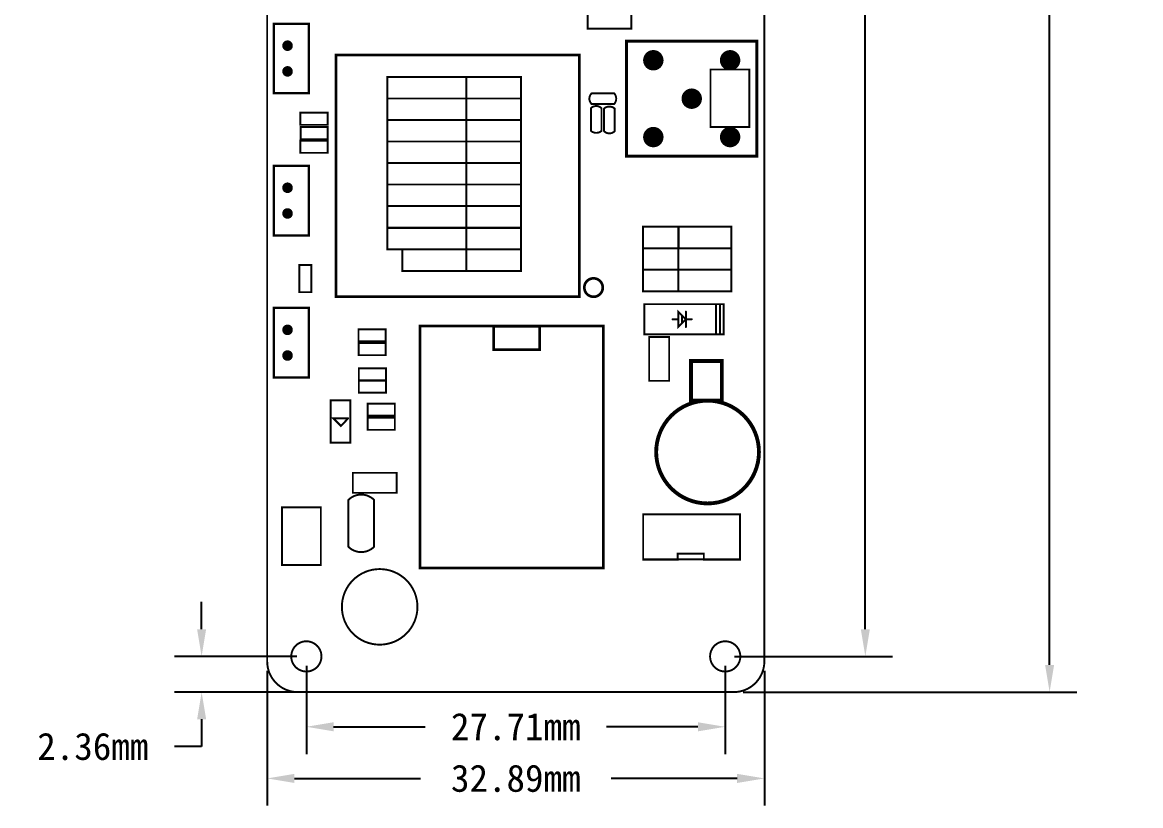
# Model space of a CAD drawing. Extents: x -62 to 25, y -8 to 106.
# Drawn here: x -49.1 to 24.9, y -7.5 to 44.3 of the extents above; entities that cross this region are included whole.
import ezdxf

# ---------------------------------------------------------------- set-up
doc = ezdxf.new("R2010")
doc.units = 0
doc.header["$MEASUREMENT"] = 0
doc.layers.get('0').update_dxf_attribs({"linetype": 'CONTINUOUS'})
doc.layers.get('Defpoints').update_dxf_attribs({"linetype": 'CONTINUOUS'})
for name, color, linetype in [('2D_LINE_01', 254, 'CONTINUOUS'), ('2D_LINE_126', 254, 'CONTINUOUS'), ('BOARD_CUTOUT_00', 254, 'CONTINUOUS'), ('BOARD_OUTLINE_00', 254, 'CONTINUOUS'), ('DRIL_NPLTE_THRU_01', 3, 'CONTINUOUS'), ('DRIL_PLTE_THRU_01', 3, 'CONTINUOUS'), ('DRIL_SYMBOL', 254, 'CONTINUOUS'), ('PART_TOP_2DLINE_01', 254, 'CONTINUOUS'), ('PART_TOP_2DLINE_126', 254, 'CONTINUOUS')]:
    doc.layers.add(name, color=color, linetype=linetype)
doc.dimstyles.get("Standard").update_dxf_attribs({"dimscale": 10, "dimtxt": 0.18, "dimasz": 0.18, "dimexe": 0.18, "dimexo": 0.0625, "dimgap": 0.09, "dimtad": 0, "dimtih": 1, "dimtoh": 1, "dimzin": 0, "dimdsep": 46, "dimtxsty": 'Standard', "dimcen": 0.09, "dimadec": 0, "dimazin": 0, "dimtfac": 1, "dimtofl": 0, "dimtmove": 0, "dimatfit": 3, "dimfxl": 1, "dimtolj": 1, "dimtzin": 0, "dimarcsym": 0})

# ---------------------------------------------------------------- blocks, each defined once
blk = doc.blocks.new('SMOOTH_0$127')
at = {"const_width": 0.0635}
blk.add_lwpolyline([(-0.03175, 0, 1), (0.03175, 0, 1)], format="xyb", close=True, dxfattribs=at)
blk = doc.blocks.new('BOARD_119')
at = {"layer": 'BOARD_CUTOUT_00', "const_width": 0.127}
blk.add_lwpolyline([(35.8248, -103.124, 1), (30.8248, -103.124, 1)], format="xyb", close=True, dxfattribs=at)
at = {"layer": 'BOARD_OUTLINE_00', "const_width": 0.127}
blk.add_lwpolyline([(25.8826, -10.668, -0.4142136), (27.9146, -8.636), (56.7436, -8.636, -0.4142136), (58.7756, -10.668), (58.7756, -106.7308, -0.4142136), (56.7436, -108.7628), (27.9146, -108.7628, -0.4142136), (25.8826, -106.7308)], format="xyb", close=True, dxfattribs=at)
at = {"layer": 'BOARD_OUTLINE_00'}
for p in [(27.9146, -8.636), (25.8826, -10.668)]:
    blk.add_blockref('SMOOTH_0$127', p, dxfattribs=at)
blk = doc.blocks.new('DRAWING_99')
at = {"layer": '2D_LINE_126', "const_width": 0.127}
blk.add_lwpolyline([(0, -0.2286), (5.2324, -0.2286), (5.2324, -1.651), (0, -1.651)], close=True, dxfattribs=at)
at = {"layer": '2D_LINE_126'}
for p in [(0, -0.2286), (5.2324, -0.2286), (0, -1.651), (5.2324, -1.651)]:
    blk.add_blockref('SMOOTH_0$127', p, dxfattribs=at)
blk = doc.blocks.new('DRAWING_100')
at = {"layer": '2D_LINE_126', "const_width": 0.127}
blk.add_lwpolyline([(0, -0.2032), (3.6068, -0.2032), (3.6068, -1.6256), (0, -1.6256)], close=True, dxfattribs=at)
at = {"layer": '2D_LINE_126'}
for p in [(0, -0.2032), (3.6068, -0.2032), (0, -1.6256), (3.6068, -1.6256)]:
    blk.add_blockref('SMOOTH_0$127', p, dxfattribs=at)
blk = doc.blocks.new('DRAWING_101')
at = {"layer": '2D_LINE_126', "const_width": 0.127}
blk.add_lwpolyline([(0, -0.2032), (3.6068, -0.2032), (3.6068, -1.6256), (0, -1.6256)], close=True, dxfattribs=at)
at = {"layer": '2D_LINE_126'}
for p in [(0, -0.2032), (3.6068, -0.2032), (0, -1.6256), (3.6068, -1.6256)]:
    blk.add_blockref('SMOOTH_0$127', p, dxfattribs=at)
blk = doc.blocks.new('DRAWING_102')
at = {"layer": '2D_LINE_126', "const_width": 0.127}
blk.add_lwpolyline([(0, -0.2286), (5.2324, -0.2286), (5.2324, -1.651), (0, -1.651)], close=True, dxfattribs=at)
at = {"layer": '2D_LINE_126'}
for p in [(0, -0.2286), (5.2324, -0.2286), (0, -1.651), (5.2324, -1.651)]:
    blk.add_blockref('SMOOTH_0$127', p, dxfattribs=at)
blk = doc.blocks.new('DRAWING_103')
at = {"layer": '2D_LINE_126', "const_width": 0.127}
blk.add_lwpolyline([(0, -0.2286), (5.2324, -0.2286), (5.2324, -1.651), (0, -1.651)], close=True, dxfattribs=at)
at = {"layer": '2D_LINE_126'}
for p in [(0, -0.2286), (5.2324, -0.2286), (0, -1.651), (5.2324, -1.651)]:
    blk.add_blockref('SMOOTH_0$127', p, dxfattribs=at)
blk = doc.blocks.new('DRAWING_104')
at = {"layer": '2D_LINE_126', "const_width": 0.127}
blk.add_lwpolyline([(0, -0.2032), (3.6068, -0.2032), (3.6068, -1.6256), (0, -1.6256)], close=True, dxfattribs=at)
at = {"layer": '2D_LINE_126'}
for p in [(0, -0.2032), (3.6068, -0.2032), (0, -1.6256), (3.6068, -1.6256)]:
    blk.add_blockref('SMOOTH_0$127', p, dxfattribs=at)
blk = doc.blocks.new('DRAWING_105')
at = {"layer": '2D_LINE_126', "const_width": 0.127}
blk.add_lwpolyline([(0, -0.2032), (3.6068, -0.2032), (3.6068, -1.6256), (0, -1.6256)], close=True, dxfattribs=at)
at = {"layer": '2D_LINE_126'}
for p in [(0, -0.2032), (3.6068, -0.2032), (0, -1.6256), (3.6068, -1.6256)]:
    blk.add_blockref('SMOOTH_0$127', p, dxfattribs=at)
blk = doc.blocks.new('DRAWING_106')
at = {"layer": '2D_LINE_126', "const_width": 0.127}
blk.add_lwpolyline([(0, -0.2286), (5.2324, -0.2286), (5.2324, -1.651), (0, -1.651)], close=True, dxfattribs=at)
at = {"layer": '2D_LINE_126'}
for p in [(0, -0.2286), (5.2324, -0.2286), (0, -1.651), (5.2324, -1.651)]:
    blk.add_blockref('SMOOTH_0$127', p, dxfattribs=at)
blk = doc.blocks.new('DRAWING_107')
at = {"layer": '2D_LINE_126', "const_width": 0.127}
blk.add_lwpolyline([(0, -0.2286), (5.2324, -0.2286), (5.2324, -1.651), (0, -1.651)], close=True, dxfattribs=at)
at = {"layer": '2D_LINE_126'}
for p in [(0, -0.2286), (5.2324, -0.2286), (0, -1.651), (5.2324, -1.651)]:
    blk.add_blockref('SMOOTH_0$127', p, dxfattribs=at)
blk = doc.blocks.new('DRAWING_108')
at = {"layer": '2D_LINE_126', "const_width": 0.127}
blk.add_lwpolyline([(0, -0.2032), (3.6068, -0.2032), (3.6068, -1.6256), (0, -1.6256)], close=True, dxfattribs=at)
at = {"layer": '2D_LINE_126'}
for p in [(0, -0.2032), (3.6068, -0.2032), (0, -1.6256), (3.6068, -1.6256)]:
    blk.add_blockref('SMOOTH_0$127', p, dxfattribs=at)
blk = doc.blocks.new('DRAWING_109')
at = {"layer": '2D_LINE_126', "const_width": 0.127}
blk.add_lwpolyline([(0, -0.2032), (3.6068, -0.2032), (3.6068, -1.6256), (0, -1.6256)], close=True, dxfattribs=at)
at = {"layer": '2D_LINE_126'}
for p in [(0, -0.2032), (3.6068, -0.2032), (0, -1.6256), (3.6068, -1.6256)]:
    blk.add_blockref('SMOOTH_0$127', p, dxfattribs=at)
blk = doc.blocks.new('DRAWING_110')
at = {"layer": '2D_LINE_126', "const_width": 0.127}
blk.add_lwpolyline([(0, -0.2286), (5.2324, -0.2286), (5.2324, -1.651), (0, -1.651)], close=True, dxfattribs=at)
at = {"layer": '2D_LINE_126'}
for p in [(0, -0.2286), (5.2324, -0.2286), (0, -1.651), (5.2324, -1.651)]:
    blk.add_blockref('SMOOTH_0$127', p, dxfattribs=at)
blk = doc.blocks.new('DRAWING_111')
at = {"layer": '2D_LINE_126', "const_width": 0.127}
blk.add_lwpolyline([(2.1844, -0.2286), (4.5212, -0.2286), (4.5212, -1.651), (2.1844, -1.651)], close=True, dxfattribs=at)
at = {"layer": '2D_LINE_126'}
for p in [(2.1844, -0.2286), (4.5212, -0.2286), (2.1844, -1.651), (4.5212, -1.651)]:
    blk.add_blockref('SMOOTH_0$127', p, dxfattribs=at)
blk = doc.blocks.new('DRAWING_112')
at = {"layer": '2D_LINE_126', "const_width": 0.127}
blk.add_lwpolyline([(-0.7112, -0.2032), (2.794, -0.2032), (2.794, -1.6256), (-0.7112, -1.6256)], close=True, dxfattribs=at)
at = {"layer": '2D_LINE_126'}
for p in [(-0.7112, -0.2032), (2.794, -0.2032), (-0.7112, -1.6256), (2.794, -1.6256)]:
    blk.add_blockref('SMOOTH_0$127', p, dxfattribs=at)
blk = doc.blocks.new('DRAWING_113')
at = {"layer": '2D_LINE_126', "const_width": 0.127}
blk.add_lwpolyline([(-0.7112, -0.2032), (2.794, -0.2032), (2.794, -1.6256), (-0.7112, -1.6256)], close=True, dxfattribs=at)
at = {"layer": '2D_LINE_126'}
for p in [(-0.7112, -0.2032), (2.794, -0.2032), (-0.7112, -1.6256), (2.794, -1.6256)]:
    blk.add_blockref('SMOOTH_0$127', p, dxfattribs=at)
blk = doc.blocks.new('DRAWING_114')
at = {"layer": '2D_LINE_126', "const_width": 0.127}
blk.add_lwpolyline([(2.1844, -0.2286), (4.5212, -0.2286), (4.5212, -1.651), (2.1844, -1.651)], close=True, dxfattribs=at)
at = {"layer": '2D_LINE_126'}
for p in [(2.1844, -0.2286), (4.5212, -0.2286), (2.1844, -1.651), (4.5212, -1.651)]:
    blk.add_blockref('SMOOTH_0$127', p, dxfattribs=at)
blk = doc.blocks.new('DRAWING_115')
at = {"layer": '2D_LINE_126', "const_width": 0.127}
blk.add_lwpolyline([(-0.6858, -0.2032), (2.794, -0.2032), (2.794, -1.6256), (-0.6858, -1.6256)], close=True, dxfattribs=at)
at = {"layer": '2D_LINE_126'}
for p in [(-0.6858, -0.2032), (2.794, -0.2032), (-0.6858, -1.6256), (2.794, -1.6256)]:
    blk.add_blockref('SMOOTH_0$127', p, dxfattribs=at)
blk = doc.blocks.new('DRAWING_116')
at = {"layer": '2D_LINE_126', "const_width": 0.127}
blk.add_lwpolyline([(0, -0.2286), (5.2324, -0.2286), (5.2324, -1.651), (0, -1.651)], close=True, dxfattribs=at)
at = {"layer": '2D_LINE_126'}
for p in [(0, -0.2286), (5.2324, -0.2286), (0, -1.651), (5.2324, -1.651)]:
    blk.add_blockref('SMOOTH_0$127', p, dxfattribs=at)
blk = doc.blocks.new('DRAWING_117')
at = {"layer": '2D_LINE_126', "const_width": 0.127}
blk.add_lwpolyline([(0, -0.2032), (3.6068, -0.2032), (3.6068, -1.6256), (0, -1.6256)], close=True, dxfattribs=at)
at = {"layer": '2D_LINE_126'}
for p in [(0, -0.2032), (3.6068, -0.2032), (0, -1.6256), (3.6068, -1.6256)]:
    blk.add_blockref('SMOOTH_0$127', p, dxfattribs=at)
blk = doc.blocks.new('DRAWING_118')
at = {"layer": '2D_LINE_126', "const_width": 0.127}
blk.add_lwpolyline([(2.8956, -0.2286), (5.2324, -0.2286), (5.2324, -1.651), (2.8956, -1.651)], close=True, dxfattribs=at)
at = {"layer": '2D_LINE_126'}
for p in [(2.8956, -0.2286), (5.2324, -0.2286), (2.8956, -1.651), (5.2324, -1.651)]:
    blk.add_blockref('SMOOTH_0$127', p, dxfattribs=at)
blk = doc.blocks.new('DRAWING_120')
at = {"layer": '2D_LINE_126', "const_width": 0.127}
blk.add_lwpolyline([(0, -0.2286), (5.2324, -0.2286), (5.2324, -1.651), (0, -1.651)], close=True, dxfattribs=at)
at = {"layer": '2D_LINE_126'}
for p in [(0, -0.2286), (5.2324, -0.2286), (0, -1.651), (5.2324, -1.651)]:
    blk.add_blockref('SMOOTH_0$127', p, dxfattribs=at)
blk = doc.blocks.new('DRAWING_121')
at = {"layer": '2D_LINE_126', "const_width": 0.127}
blk.add_lwpolyline([(0, -0.2032), (3.6068, -0.2032), (3.6068, -1.6256), (0, -1.6256)], close=True, dxfattribs=at)
at = {"layer": '2D_LINE_126'}
for p in [(0, -0.2032), (3.6068, -0.2032), (0, -1.6256), (3.6068, -1.6256)]:
    blk.add_blockref('SMOOTH_0$127', p, dxfattribs=at)
blk = doc.blocks.new('DRAWING_122')
at = {"layer": '2D_LINE_126', "const_width": 0.127}
blk.add_lwpolyline([(0, -0.2032), (3.6068, -0.2032), (3.6068, -1.6256), (0, -1.6256)], close=True, dxfattribs=at)
at = {"layer": '2D_LINE_126'}
for p in [(0, -0.2032), (3.6068, -0.2032), (0, -1.6256), (3.6068, -1.6256)]:
    blk.add_blockref('SMOOTH_0$127', p, dxfattribs=at)
blk = doc.blocks.new('DRAWING_123')
at = {"layer": '2D_LINE_126', "const_width": 0.127}
blk.add_lwpolyline([(0.9906, -0.2286), (5.2324, -0.2286), (5.2324, -1.651), (0.9906, -1.651)], close=True, dxfattribs=at)
at = {"layer": '2D_LINE_126'}
for p in [(0.9906, -0.2286), (5.2324, -0.2286), (0.9906, -1.651), (5.2324, -1.651)]:
    blk.add_blockref('SMOOTH_0$127', p, dxfattribs=at)
blk = doc.blocks.new('DRAWING_129')
at = {"layer": '2D_LINE_01', "const_width": 0.127}
blk.add_lwpolyline([(1, 0, 1), (-1, 0, 1)], format="xyb", close=True, dxfattribs=at)
blk = doc.blocks.new('DRAWING_130')
at = {"layer": '2D_LINE_01', "const_width": 0.127}
blk.add_lwpolyline([(1, 0, 1), (-1, 0, 1)], format="xyb", close=True, dxfattribs=at)
blk = doc.blocks.new('PART_BODY_TOP_63')
at = {"layer": 'PART_TOP_2DLINE_126', "const_width": 0.127}
blk.add_lwpolyline([(-0.898, 0.408), (-0.898, -0.392), (0.902, -0.392), (0.902, 0.408)], close=True, dxfattribs=at)
at = {"layer": 'PART_TOP_2DLINE_126'}
for p in [(-0.898, 0.408), (0.902, 0.408), (-0.898, -0.392), (0.902, -0.392)]:
    blk.add_blockref('SMOOTH_0$127', p, dxfattribs=at)
blk = doc.blocks.new('DRIL_HOLE_0')
blk.add_lwpolyline([(0, 0, 1), (0, 0, 1)], format="xyb", close=True)
blk = doc.blocks.new('STK_TOP_6')
at = {"layer": 'DRIL_PLTE_THRU_01'}
blk.add_blockref('DRIL_HOLE_0', (0, 0), dxfattribs=at)
blk = doc.blocks.new('SYM_TOP_8')
for name, p in [('PART_BODY_TOP_63', (0, 0)), ('STK_TOP_6', (-0.448, 0.008)), ('STK_TOP_6', (0.452, 0.008))]:
    blk.add_blockref(name, p)
blk = doc.blocks.new('PART_TOP_2')
blk.add_blockref('SYM_TOP_8', (0, 0))
blk = doc.blocks.new('PART_TOP_3')
blk.add_blockref('SYM_TOP_8', (0, 0))
blk = doc.blocks.new('PART_TOP_4')
blk.add_blockref('SYM_TOP_8', (0, 0))
blk = doc.blocks.new('PART_BODY_TOP_62')
at = {"layer": 'PART_TOP_2DLINE_126', "const_width": 0.127}
blk.add_lwpolyline([(-1.397, 0.66), (1.397, 0.66), (1.397, -0.635), (-1.397, -0.635)], close=True, dxfattribs=at)
blk.add_lwpolyline([(-0.212, 0.513), (-0.212, -0.465), (0.291, 0.039), (-0.21, 0.513)], dxfattribs=at)
at = {"layer": 'PART_TOP_2DLINE_126'}
for p in [(-1.397, 0.66), (-0.212, 0.513), (-0.21, 0.513), (0.291, 0.039), (1.397, 0.66), (-1.397, -0.635), (-0.212, -0.465), (1.397, -0.635)]:
    blk.add_blockref('SMOOTH_0$127', p, dxfattribs=at)
blk = doc.blocks.new('STK_TOP_18')
at = {"layer": 'DRIL_PLTE_THRU_01'}
blk.add_blockref('DRIL_HOLE_0', (0, 0), dxfattribs=at)
blk = doc.blocks.new('SYM_TOP_7')
for name, p in [('PART_BODY_TOP_62', (0, 0)), ('STK_TOP_18', (-0.762, 0)), ('STK_TOP_18', (0.762, 0))]:
    blk.add_blockref(name, p)
blk = doc.blocks.new('PART_TOP_14')
blk.add_blockref('SYM_TOP_7', (0, 0))
blk = doc.blocks.new('PART_BODY_TOP_60')
at = {"layer": 'PART_TOP_2DLINE_126', "const_width": 0.127}
blk.add_lwpolyline([(2.75, 1), (-2.5, 1), (-2.5, -1), (2.75, -1)], close=True, dxfattribs=at)
for points in [[(2.25, 1), (2.25, -1)], [(2.5, 1), (2.5, -1)], [(-0.254, 0), (-0.635, 0)], [(0.254, 0), (-0.254, 0.508), (-0.254, -0.508), (0.254, 0)], [(0, 0.254), (0, -0.254)], [(0.254, 0.508), (0.254, -0.508)], [(0.635, 0), (0.254, 0)]]:
    blk.add_lwpolyline(points, dxfattribs=at)
at = {"layer": 'PART_TOP_2DLINE_126'}
for p in [(-2.5, 1), (2.25, 1), (2.5, 1), (2.75, 1), (-0.635, 0), (-0.254, 0.508), (-0.254, 0), (0, 0.254), (0.254, 0.508), (0.254, 0), (0.254, 0), (0.254, 0), (0.635, 0), (-0.254, -0.508), (0, -0.254), (0.254, -0.508), (-2.5, -1), (2.25, -1), (2.5, -1), (2.75, -1)]:
    blk.add_blockref('SMOOTH_0$127', p, dxfattribs=at)
blk = doc.blocks.new('STK_TOP_48')
at = {"layer": 'DRIL_PLTE_THRU_01'}
blk.add_blockref('DRIL_HOLE_0', (0, 0), dxfattribs=at)
blk = doc.blocks.new('SYM_TOP_5')
for name, p in [('PART_BODY_TOP_60', (0, 0)), ('STK_TOP_48', (-1.524, 0)), ('STK_TOP_48', (1.524, 0))]:
    blk.add_blockref(name, p)
blk = doc.blocks.new('PART_TOP_19')
blk.add_blockref('SYM_TOP_5', (0, 0))
blk = doc.blocks.new('PART_BODY_TOP_89')
at = {"layer": 'PART_TOP_2DLINE_01', "const_width": 0.127}
blk.add_lwpolyline([(-1.4351, -0.6604), (-1.4351, 0), (-1.4351, 0.6604), (1.4605, 0.6604), (1.4605, -0.6604)], close=True, dxfattribs=at)
at = {"layer": 'PART_TOP_2DLINE_01'}
for p in [(-1.4351, 0), (-1.4351, -0.6604)]:
    blk.add_blockref('SMOOTH_0$127', p, dxfattribs=at)
blk = doc.blocks.new('STK_TOP_324')
at = {"layer": 'DRIL_PLTE_THRU_01'}
blk.add_blockref('DRIL_HOLE_0', (0, 0), dxfattribs=at)
blk = doc.blocks.new('SYM_TOP_26')
for name, p in [('PART_BODY_TOP_89', (0, 0)), ('STK_TOP_324', (-0.8255, 0)), ('STK_TOP_324', (0.8255, 0))]:
    blk.add_blockref(name, p)
blk = doc.blocks.new('PART_TOP_20')
blk.add_blockref('SYM_TOP_26', (0, 0))
blk = doc.blocks.new('SMOOTH_0$254')
at = {"const_width": 0.127}
blk.add_lwpolyline([(-0.0635, 0, 1), (0.0635, 0, 1)], format="xyb", close=True, dxfattribs=at)
blk = doc.blocks.new('PART_BODY_TOP_97')
at = {"layer": 'PART_TOP_2DLINE_126', "const_width": 0.254}
blk.add_lwpolyline([(-2.6198, 0.635, 1), (-9.4198, 0.635, 1)], format="xyb", close=True, dxfattribs=at)
blk.add_lwpolyline([(-2.6162, 1.7272), (0, 1.7272), (0, -0.3048), (-2.6162, -0.3048)], close=True, dxfattribs=at)
at = {"layer": 'PART_TOP_2DLINE_126'}
for p in [(-2.6162, 1.7272), (0, 1.7272), (-2.6162, -0.3048), (0, -0.3048)]:
    blk.add_blockref('SMOOTH_0$254', p, dxfattribs=at)
blk = doc.blocks.new('STK_TOP_576')
at = {"layer": 'DRIL_NPLTE_THRU_01'}
blk.add_blockref('DRIL_HOLE_0', (0, 0), dxfattribs=at)
blk = doc.blocks.new('SYM_TOP_33')
for name, p in [('PART_BODY_TOP_97', (0, 0)), ('STK_TOP_576', (0, 1.4)), ('STK_TOP_576', (0, 0))]:
    blk.add_blockref(name, p)
blk = doc.blocks.new('PART_TOP_21')
blk.add_blockref('SYM_TOP_33', (0, 0))
blk = doc.blocks.new('PART_BODY_TOP_94')
at = {"layer": 'PART_TOP_2DLINE_126', "const_width": 0.127}
for points in [[(0, 2.475), (2.3876, 2.475), (2.3876, 2.0828), (4.1175, 2.0828), (4.1175, 2.475), (6.4, 2.475), (6.4, -0.525), (0, -0.525)], [(0, 2.4638), (6.4008, 2.4638), (6.4008, -0.508), (0, -0.508)]]:
    blk.add_lwpolyline(points, close=True, dxfattribs=at)
at = {"layer": 'PART_TOP_2DLINE_126'}
for p in [(0, 2.475), (0, 2.4638), (2.3876, 2.475), (4.1175, 2.475), (6.4, 2.475), (6.4008, 2.4638), (2.3876, 2.0828), (4.1175, 2.0828), (0, -0.508), (0, -0.525), (6.4, -0.525), (6.4008, -0.508)]:
    blk.add_blockref('SMOOTH_0$127', p, dxfattribs=at)
blk = doc.blocks.new('STK_TOP_579')
at = {"layer": 'DRIL_NPLTE_THRU_01'}
blk.add_blockref('DRIL_HOLE_0', (0, 0), dxfattribs=at)
blk = doc.blocks.new('SYM_TOP_31')
for name, p in [('PART_BODY_TOP_94', (0, 0)), ('STK_TOP_579', (0, 1.949958)), ('STK_TOP_579', (6.4, 1.95)), ('STK_TOP_579', (0, 1.3)), ('STK_TOP_579', (6.4, 1.3)), ('STK_TOP_579', (0, 0.65)), ('STK_TOP_579', (0, 0)), ('STK_TOP_579', (6.4, 0.65)), ('STK_TOP_579', (6.4, 0))]:
    blk.add_blockref(name, p)
blk = doc.blocks.new('PART_TOP_22')
blk.add_blockref('SYM_TOP_31', (0, 0))
blk = doc.blocks.new('PART_TOP_24')
blk.add_blockref('SYM_TOP_26', (0, 0))
blk = doc.blocks.new('PART_TOP_41')
blk.add_blockref('SYM_TOP_8', (0, 0))
blk = doc.blocks.new('PART_TOP_42')
blk.add_blockref('SYM_TOP_8', (0, 0))
blk = doc.blocks.new('SMOOTH_0$1778')
at = {"const_width": 0.0889}
blk.add_lwpolyline([(-0.04445, 0, 1), (0.04445, 0, 1)], format="xyb", close=True, dxfattribs=at)
blk = doc.blocks.new('PART_BODY_TOP_92')
at = {"layer": 'PART_TOP_2DLINE_126', "const_width": 0.1778}
for points in [[(0.0762, 15), (12.2, 15), (12.2, -1), (0.0762, -1)], [(4.953, 14.986), (8.001, 14.986), (8.001, 13.4366), (4.953, 13.4366)]]:
    blk.add_lwpolyline(points, close=True, dxfattribs=at)
at = {"layer": 'PART_TOP_2DLINE_126'}
for p in [(0.0762, 15), (4.953, 14.986), (8.001, 14.986), (12.2, 15), (4.953, 13.4366), (8.001, 13.4366), (0.0762, -1), (12.2, -1)]:
    blk.add_blockref('SMOOTH_0$1778', p, dxfattribs=at)
blk = doc.blocks.new('STK_TOP_393')
at = {"layer": 'DRIL_NPLTE_THRU_01'}
blk.add_blockref('DRIL_HOLE_0', (0, 0), dxfattribs=at)
blk = doc.blocks.new('SYM_TOP_29')
for name, p in [('PART_BODY_TOP_92', (0, 0)), ('STK_TOP_393', (0, 14)), ('STK_TOP_393', (12.2, 14)), ('STK_TOP_393', (0, 12.9)), ('STK_TOP_393', (12.2, 12.9)), ('STK_TOP_393', (0, 11.8)), ('STK_TOP_393', (12.2, 11.8)), ('STK_TOP_393', (0, 10.7)), ('STK_TOP_393', (12.2, 10.7)), ('STK_TOP_393', (0, 9.6)), ('STK_TOP_393', (12.2, 9.6)), ('STK_TOP_393', (0, 8.5)), ('STK_TOP_393', (12.2, 8.5)), ('STK_TOP_393', (0, 7.4)), ('STK_TOP_393', (12.2, 7.4)), ('STK_TOP_393', (0, 4.4)), ('STK_TOP_393', (12.2, 4.4)), ('STK_TOP_393', (0, 3.3)), ('STK_TOP_393', (12.2, 3.3)), ('STK_TOP_393', (0, 2.2)), ('STK_TOP_393', (12.2, 2.2)), ('STK_TOP_393', (0, 1.1)), ('STK_TOP_393', (12.2, 1.1)), ('STK_TOP_393', (0, 0)), ('STK_TOP_393', (12.2, 0))]:
    blk.add_blockref(name, p)
blk = doc.blocks.new('PART_TOP_43')
blk.add_blockref('SYM_TOP_29', (0, 0))
blk = doc.blocks.new('PART_TOP_48')
blk.add_blockref('SYM_TOP_26', (0, 0))
blk = doc.blocks.new('PART_BODY_TOP_59')
at = {"layer": 'PART_TOP_2DLINE_126', "const_width": 0.127}
blk.add_lwpolyline([(-1.55, 0.85, 0.414214), (-1.55, -0.85), (1.55, -0.85, 0.414214), (1.55, 0.85)], format="xyb", close=True, dxfattribs=at)
at = {"layer": 'PART_TOP_2DLINE_126'}
for p in [(-1.55, 0.85), (1.55, 0.85), (-1.55, -0.85), (1.55, -0.85)]:
    blk.add_blockref('SMOOTH_0$127', p, dxfattribs=at)
blk = doc.blocks.new('STK_TOP_7')
at = {"layer": 'DRIL_PLTE_THRU_01'}
blk.add_blockref('DRIL_HOLE_0', (0, 0), dxfattribs=at)
blk = doc.blocks.new('SYM_TOP_4')
for name, p in [('PART_BODY_TOP_59', (0, 0)), ('STK_TOP_7', (-0.95, 0)), ('STK_TOP_7', (0.95, 0))]:
    blk.add_blockref(name, p)
blk = doc.blocks.new('PART_TOP_49')
blk.add_blockref('SYM_TOP_4', (0, 0))
blk = doc.blocks.new('PART_BODY_TOP_91')
at = {"layer": 'PART_TOP_2DLINE_126', "const_width": 0.127}
blk.add_lwpolyline([(-0.762, 3.2004), (1.8034, 3.2004), (1.8034, -0.6096), (-0.762, -0.6096)], close=True, dxfattribs=at)
at = {"layer": 'PART_TOP_2DLINE_126'}
for p in [(-0.762, 3.2004), (1.8034, 3.2004), (-0.762, -0.6096), (1.8034, -0.6096)]:
    blk.add_blockref('SMOOTH_0$127', p, dxfattribs=at)
blk = doc.blocks.new('STK_TOP_391')
at = {"layer": 'DRIL_PLTE_THRU_01'}
blk.add_blockref('DRIL_HOLE_0', (0, 0), dxfattribs=at)
blk = doc.blocks.new('STK_TOP_390')
at = {"layer": 'DRIL_PLTE_THRU_01'}
blk.add_blockref('DRIL_HOLE_0', (0, 0), dxfattribs=at)
blk = doc.blocks.new('SYM_TOP_28')
for name, p in [('PART_BODY_TOP_91', (0, 0)), ('STK_TOP_390', (0.798, 2.541)), ('STK_TOP_391', (-0.732, 1.301)), ('STK_TOP_390', (0.798, 0.021))]:
    blk.add_blockref(name, p)
blk = doc.blocks.new('PART_TOP_50')
blk.add_blockref('SYM_TOP_28', (0, 0))
blk = doc.blocks.new('PART_BODY_TOP_90')
at = {"layer": 'PART_TOP_2DLINE_126', "const_width": 0.1778}
blk.add_lwpolyline([(14.8082, 2.1082, 1), (16.0274, 2.1082, 1)], format="xyb", close=True, dxfattribs=at)
blk.add_lwpolyline([(0.0254, 1.1684), (16.0274, 1.1684), (16.0274, -14.9352), (0.0254, -14.9352)], close=True, dxfattribs=at)
at = {"layer": 'PART_TOP_2DLINE_126'}
for p in [(0.0254, 1.1684), (16.0274, 1.1684), (0.0254, -14.9352), (16.0274, -14.9352)]:
    blk.add_blockref('SMOOTH_0$1778', p, dxfattribs=at)
blk = doc.blocks.new('STK_TOP_389')
at = {"layer": 'DRIL_NPLTE_THRU_01'}
blk.add_blockref('DRIL_HOLE_0', (0, 0), dxfattribs=at)
blk = doc.blocks.new('SYM_TOP_27')
for name, p in [('PART_BODY_TOP_90', (0, 0)), ('STK_TOP_389', (0, 0)), ('STK_TOP_389', (16, 0)), ('STK_TOP_389', (0, -2)), ('STK_TOP_389', (16, -2)), ('STK_TOP_389', (0, -4)), ('STK_TOP_389', (16, -4)), ('STK_TOP_389', (0, -6)), ('STK_TOP_389', (16, -6)), ('STK_TOP_389', (0, -8)), ('STK_TOP_389', (16, -8)), ('STK_TOP_389', (0, -10)), ('STK_TOP_389', (16, -10)), ('STK_TOP_389', (0, -12)), ('STK_TOP_389', (16, -12)), ('STK_TOP_389', (0, -14)), ('STK_TOP_389', (16, -14))]:
    blk.add_blockref(name, p)
blk = doc.blocks.new('PART_TOP_58')
blk.add_blockref('SYM_TOP_27', (0, 0))
blk = doc.blocks.new('SMOOTH_0$2')
at = {"const_width": 0.1}
blk.add_lwpolyline([(-0.05, 0, 1), (0.05, 0, 1)], format="xyb", close=True, dxfattribs=at)
blk = doc.blocks.new('PART_BODY_TOP_95')
at = {"layer": 'PART_TOP_2DLINE_01', "const_width": 0.2}
blk.add_lwpolyline([(-4.318, 3.81), (-4.318, -3.81), (4.318, -3.81), (4.318, 3.81)], close=True, dxfattribs=at)
at = {"layer": 'PART_TOP_2DLINE_01'}
for p in [(-4.318, 3.81), (4.318, 3.81), (-4.318, -3.81), (4.318, -3.81)]:
    blk.add_blockref('SMOOTH_0$2', p, dxfattribs=at)
blk = doc.blocks.new('DRIL_SYMBOL_1$35')
at = {"layer": 'DRIL_SYMBOL', "const_width": 0.0508}
for points in [[(-0.254, 0), (0.254, 0)], [(0, -0.254), (0, 0.254)]]:
    blk.add_lwpolyline(points, dxfattribs=at)
blk = doc.blocks.new('DRIL_HOLE_1$35')
at = {"const_width": 0.675}
blk.add_lwpolyline([(-0.3375, 0, 1), (0.3375, 0, 1)], format="xyb", close=True, dxfattribs=at)
blk.add_blockref('DRIL_SYMBOL_1$35', (0, 0))
blk = doc.blocks.new('STK_TOP_421')
at = {"layer": 'DRIL_PLTE_THRU_01'}
blk.add_blockref('DRIL_HOLE_1$35', (0, 0), dxfattribs=at)
blk = doc.blocks.new('SYM_TOP_32')
for name, p in [('PART_BODY_TOP_95', (0, 0)), ('STK_TOP_421', (-2.54, 2.54)), ('STK_TOP_421', (2.54, 2.54)), ('STK_TOP_421', (0, 0)), ('STK_TOP_421', (-2.54, -2.54)), ('STK_TOP_421', (2.54, -2.54))]:
    blk.add_blockref(name, p)
blk = doc.blocks.new('PART_TOP_59')
blk.add_blockref('SYM_TOP_32', (0, 0))
blk = doc.blocks.new('PART_BODY_TOP_58')
at = {"layer": 'PART_TOP_2DLINE_126', "const_width": 0.127}
blk.add_lwpolyline([(0.755, -0.347, 0.414214), (0.755, 0.353), (-0.745, 0.353, 0.373387), (-0.745, -0.347)], format="xyb", close=True, dxfattribs=at)
at = {"layer": 'PART_TOP_2DLINE_126'}
for p in [(-0.745, 0.353), (0.755, 0.353), (-0.745, -0.347), (0.755, -0.347)]:
    blk.add_blockref('SMOOTH_0$127', p, dxfattribs=at)
blk = doc.blocks.new('SYM_TOP_3')
for name, p in [('PART_BODY_TOP_58', (0, 0)), ('STK_TOP_6', (-0.445, 0.003)), ('STK_TOP_6', (0.455, 0.003))]:
    blk.add_blockref(name, p)
blk = doc.blocks.new('PART_TOP_60')
blk.add_blockref('SYM_TOP_3', (0, 0))
blk = doc.blocks.new('PART_TOP_61')
blk.add_blockref('SYM_TOP_3', (0, 0))
blk = doc.blocks.new('PART_TOP_62')
blk.add_blockref('SYM_TOP_3', (0, 0))
blk = doc.blocks.new('PART_TOP_75')
blk.add_blockref('SYM_TOP_28', (0, 0))
blk = doc.blocks.new('SMOOTH_0$1524')
at = {"const_width": 0.0762}
blk.add_lwpolyline([(-0.0381, 0, 1), (0.0381, 0, 1)], format="xyb", close=True, dxfattribs=at)
blk = doc.blocks.new('PART_BODY_TOP_86')
at = {"layer": 'PART_TOP_2DLINE_126', "const_width": 0.152}
blk.add_lwpolyline([(-2.3, 1.4), (2.3, 1.4), (2.3, -0.9), (-2.3, -0.9)], close=True, dxfattribs=at)
at = {"layer": 'PART_TOP_2DLINE_126'}
for p in [(-2.3, 1.4), (2.3, 1.4), (-2.3, -0.9), (2.3, -0.9)]:
    blk.add_blockref('SMOOTH_0$1524', p, dxfattribs=at)
blk = doc.blocks.new('STK_TOP_186')
at = {"layer": 'DRIL_PLTE_THRU_01'}
blk.add_blockref('DRIL_HOLE_0', (0, 0), dxfattribs=at)
blk = doc.blocks.new('STK_TOP_187')
at = {"layer": 'DRIL_PLTE_THRU_01'}
blk.add_blockref('DRIL_HOLE_0', (0, 0), dxfattribs=at)
blk = doc.blocks.new('DRIL_SYMBOL_0$7000006667')
at = {"layer": 'DRIL_SYMBOL', "const_width": 0.0508}
for points in [[(-0.254, 0), (0.254, 0)], [(0, -0.254), (0, 0.254)]]:
    blk.add_lwpolyline(points, dxfattribs=at)
blk = doc.blocks.new('DRIL_HOLE_0$7000006667')
at = {"const_width": 0.35}
blk.add_lwpolyline([(-0.175, 0, 1), (0.175, 0, 1)], format="xyb", close=True, dxfattribs=at)
blk.add_blockref('DRIL_SYMBOL_0$7000006667', (0, 0))
blk = doc.blocks.new('STK_TOP_279')
at = {"layer": 'DRIL_NPLTE_THRU_01'}
blk.add_blockref('DRIL_HOLE_0$7000006667', (0, 0), dxfattribs=at)
blk = doc.blocks.new('SYM_TOP_23')
for name, p in [('PART_BODY_TOP_86', (0, 0)), ('STK_TOP_187', (-1.7, 1.35)), ('STK_TOP_187', (1.7, 1.35)), ('STK_TOP_279', (-0.85, 0)), ('STK_TOP_279', (0.85, 0)), ('STK_TOP_186', (-2.25, -0.6)), ('STK_TOP_186', (2.25, -0.6))]:
    blk.add_blockref(name, p)
blk = doc.blocks.new('PART_TOP_104')
blk.add_blockref('SYM_TOP_23', (0, 0))
blk = doc.blocks.new('PART_TOP_105')
blk.add_blockref('SYM_TOP_23', (0, 0))
blk = doc.blocks.new('PART_TOP_106')
blk.add_blockref('SYM_TOP_8', (0, 0))
blk = doc.blocks.new('PART_TOP_107')
blk.add_blockref('SYM_TOP_8', (0, 0))
blk = doc.blocks.new('PART_TOP_108')
blk.add_blockref('SYM_TOP_8', (0, 0))
blk = doc.blocks.new('PART_TOP_133')
blk.add_blockref('SYM_TOP_23', (0, 0))
blk = doc.blocks.new('PART_TOP_139')
blk.add_blockref('SYM_TOP_8', (0, 0))
blk = doc.blocks.new('PART_TOP_141')
blk.add_blockref('SYM_TOP_8', (0, 0))
blk = doc.blocks.new('*D484')
at = {"color": 0, "linetype": 'Continuous', "lineweight": -2, "transparency": 16777216}
for p, q in [((-30.302, 1.737), (-30.302, -4.094)), ((-2.591, 1.737), (-2.591, -4.094)), ((-28.502, -2.294), (-22.447, -2.294)), ((-4.391, -2.294), (-10.447, -2.294))]:
    blk.add_line(p, q, dxfattribs=at)
at = {"color": 0, "linetype": 'Continuous', "transparency": 16777216}
for points in [[(-28.502, -1.994), (-28.502, -2.594), (-30.302, -2.294)], [(-4.391, -1.994), (-4.391, -2.594), (-2.591, -2.294)]]:
    blk.add_solid(points, dxfattribs=at)
at = {"layer": 'Defpoints', "color": 0, "linetype": 'Continuous', "transparency": 16777216}
for p in [(-30.302, 2.362), (-2.591, 2.362), (-2.591, -2.294)]:
    blk.add_point(p, dxfattribs=at)
at = {"color": 0, "linetype": 'Continuous', "transparency": 16777216, "insert": (-16.447, -2.294), "char_height": 1.8, "attachment_point": 5}
blk.add_mtext('\\A1;27.71mm', dxfattribs=at)
blk = doc.blocks.new('*D485')
at = {"color": 0, "linetype": 'Continuous', "lineweight": -2, "transparency": 16777216}
for p, q in [((-32.893, 1.407), (-32.893, -7.509)), ((0, 1.407), (0, -7.509)), ((-31.093, -5.709), (-22.747, -5.709)), ((-1.8, -5.709), (-10.146, -5.709))]:
    blk.add_line(p, q, dxfattribs=at)
at = {"color": 0, "linetype": 'Continuous', "transparency": 16777216}
for points in [[(-31.093, -5.409), (-31.093, -6.009), (-32.893, -5.709)], [(-1.8, -5.409), (-1.8, -6.009), (0, -5.709)]]:
    blk.add_solid(points, dxfattribs=at)
at = {"layer": 'Defpoints', "color": 0, "linetype": 'Continuous', "transparency": 16777216}
for p in [(-32.893, 2.032), (0, 2.032), (0, -5.709)]:
    blk.add_point(p, dxfattribs=at)
at = {"color": 0, "linetype": 'Continuous', "transparency": 16777216, "insert": (-16.447, -5.709), "char_height": 1.8, "attachment_point": 5}
blk.add_mtext('\\A1;32.89mm', dxfattribs=at)
blk = doc.blocks.new('*D486')
at = {"color": 0, "linetype": 'Continuous', "lineweight": -2, "transparency": 16777216}
for p, q in [((-1.966, 97.46), (8.48, 97.46)), ((6.68, 95.66), (6.68, 51.711)), ((6.68, 4.162), (6.68, 48.111)), ((-1.966, 2.362), (8.48, 2.362))]:
    blk.add_line(p, q, dxfattribs=at)
at = {"color": 0, "linetype": 'Continuous', "transparency": 16777216}
for points in [[(6.38, 95.66), (6.98, 95.66), (6.68, 97.46)], [(6.38, 4.162), (6.98, 4.162), (6.68, 2.362)]]:
    blk.add_solid(points, dxfattribs=at)
at = {"layer": 'Defpoints', "color": 0, "linetype": 'Continuous', "transparency": 16777216}
for p in [(-2.591, 97.46), (6.68, 97.46), (-2.591, 2.362)]:
    blk.add_point(p, dxfattribs=at)
at = {"color": 0, "linetype": 'Continuous', "transparency": 16777216, "insert": (6.68, 49.911), "char_height": 1.8, "attachment_point": 5}
blk.add_mtext('\\A1;95.10mm', dxfattribs=at)
blk = doc.blocks.new('*D487')
at = {"color": 0, "linetype": 'Continuous', "lineweight": -2, "transparency": 16777216}
for p, q in [((-1.407, 100.127), (20.672, 100.127)), ((18.872, 98.327), (18.872, 51.863)), ((18.872, 1.8), (18.872, 48.263)), ((-1.407, 0), (20.672, 0))]:
    blk.add_line(p, q, dxfattribs=at)
at = {"color": 0, "linetype": 'Continuous', "transparency": 16777216}
for points in [[(18.572, 98.327), (19.172, 98.327), (18.872, 100.127)], [(18.572, 1.8), (19.172, 1.8), (18.872, 0)]]:
    blk.add_solid(points, dxfattribs=at)
at = {"layer": 'Defpoints', "color": 0, "linetype": 'Continuous', "transparency": 16777216}
for p in [(-2.032, 100.127), (18.872, 100.127), (-2.032, 0)]:
    blk.add_point(p, dxfattribs=at)
at = {"color": 0, "linetype": 'Continuous', "transparency": 16777216, "insert": (18.872, 50.063), "char_height": 1.8, "attachment_point": 5}
blk.add_mtext('\\A1;100.13mm', dxfattribs=at)
blk = doc.blocks.new('*D488')
at = {"color": 0, "linetype": 'Continuous', "lineweight": -2, "transparency": 16777216}
for p, q in [((-37.231, 4.162), (-37.231, 5.962)), ((-30.927, 2.362), (-39.031, 2.362)), ((-30.927, 0), (-39.031, 0)), ((-37.231, -1.8), (-37.231, -3.6)), ((-37.231, -3.6), (-39.031, -3.6))]:
    blk.add_line(p, q, dxfattribs=at)
at = {"color": 0, "linetype": 'Continuous', "transparency": 16777216}
for points in [[(-37.531, 4.162), (-36.931, 4.162), (-37.231, 2.362)], [(-37.531, -1.8), (-36.931, -1.8), (-37.231, 0)]]:
    blk.add_solid(points, dxfattribs=at)
at = {"layer": 'Defpoints', "color": 0, "linetype": 'Continuous', "transparency": 16777216}
for p in [(-30.302, 2.362), (-37.231, 0), (-30.302, 0)]:
    blk.add_point(p, dxfattribs=at)
at = {"color": 0, "linetype": 'Continuous', "transparency": 16777216, "insert": (-44.431, -3.6), "char_height": 1.8, "attachment_point": 5}
blk.add_mtext('\\A1;2.36mm', dxfattribs=at)

msp = doc.modelspace()

# ---------------------------------------------------------------- block references
for name, p in [('BOARD_119', (-58.776, 108.763)), ('PART_TOP_24', (-10.257, 44.541)), ('DRAWING_116', (-24.943, 40.919)), ('DRAWING_117', (-19.71, 40.894)), ('PART_TOP_75', (-2.799, 37.985)), ('DRAWING_99', (-24.943, 39.497)), ('DRAWING_100', (-19.71, 39.472)), ('PART_TOP_2', (-29.798, 37.915)), ('DRAWING_102', (-24.943, 38.075)), ('DRAWING_101', (-19.71, 38.049)), ('DRAWING_103', (-24.943, 36.652)), ('DRAWING_104', (-19.71, 36.627)), ('DRAWING_106', (-24.943, 35.23)), ('DRAWING_105', (-19.71, 35.204)), ('DRAWING_107', (-24.943, 33.807)), ('DRAWING_108', (-19.71, 33.782)), ('DRAWING_110', (-24.943, 32.385)), ('DRAWING_109', (-19.71, 32.36)), ('DRAWING_120', (-24.943, 30.937)), ('DRAWING_121', (-19.71, 30.912)), ('DRAWING_118', (-10.922, 31.013)), ('DRAWING_115', (-4.978, 30.988)), ('DRAWING_123', (-24.943, 29.515)), ('DRAWING_122', (-19.71, 29.489)), ('DRAWING_111', (-10.211, 29.591)), ('DRAWING_112', (-4.978, 29.566)), ('DRAWING_114', (-10.211, 28.169)), ('DRAWING_113', (-4.978, 28.143)), ('PART_TOP_19', (-5.442, 24.66)), ('PART_TOP_41', (-25.955, 23.594)), ('PART_TOP_43', (-22.861, 9.215)), ('PART_TOP_42', (-25.95, 22.682)), ('PART_TOP_139', (-25.933, 20.193)), ('PART_TOP_107', (-25.35, 18.676)), ('PART_TOP_106', (-25.35, 17.743)), ('DRAWING_129', (-30.302, 2.362)), ('DRAWING_130', (-2.591, 2.362))]:
    msp.add_blockref(name, p)
for name, p, rotation in [('PART_TOP_133', (-31.547, 41.91), 270), ('PART_TOP_59', (-4.806, 39.255), 180), ('PART_TOP_58', (-13.41, 42.179), 270), ('PART_TOP_62', (-10.677, 39.258), 180), ('PART_TOP_60', (-11.122, 37.87), 90), ('PART_TOP_61', (-10.257, 37.858), 270), ('PART_TOP_3', (-29.783, 36.983), 180), ('PART_TOP_4', (-29.793, 36.079), 180), ('PART_TOP_105', (-31.547, 32.512), 270), ('PART_TOP_141', (-30.378, 27.356), 270), ('PART_TOP_104', (-31.547, 23.114), 270), ('PART_TOP_20', (-6.961, 22.051), 270), ('PART_TOP_108', (-25.93, 21.024), 180), ('PART_TOP_21', (-3.123, 21.9), 90), ('PART_TOP_14', (-28.051, 17.897), 270), ('PART_TOP_48', (-25.769, 13.843), 180), ('PART_TOP_49', (-26.671, 11.164), 270), ('PART_TOP_50', (-30.104, 11.611), 180), ('PART_TOP_22', (-1.616, 11.242), 180)]:
    msp.add_blockref(name, p, dxfattribs=dict(rotation=rotation))

# ---------------------------------------------------------------- dimensions: what is measured, and where the dimension line sits
at = {"linetype": 'Continuous'}
for base, p1, p2, picture, middle in [((18.872, 100.127), (-2.032, 0), (-2.032, 100.127), '*D487', (18.872, 50.063)), ((6.68, 97.46), (-2.591, 2.362), (-2.591, 97.46), '*D486', (6.68, 49.911)), ((-37.231, 0), (-30.302, 2.362), (-30.302, 0), '*D488', (-44.431, -3.6))]:
    dim = msp.add_linear_dim(base=base, p1=p1, p2=p2, angle=90, dimstyle='Standard', override={"dimpost": 'mm'}, dxfattribs=at)
    dim.commit()
    dim.dimension.update_dxf_attribs({"geometry": picture, "text_midpoint": middle})
for base, p1, p2, picture, middle in [((-2.591, -2.294), (-30.302, 2.362), (-2.591, 2.362), '*D484', (-16.447, -2.294)), ((0, -5.709), (-32.893, 2.032), (0, 2.032), '*D485', (-16.447, -5.709))]:
    dim = msp.add_linear_dim(base=base, p1=p1, p2=p2, dimstyle='Standard', override={"dimpost": 'mm'}, dxfattribs=at)
    dim.commit()
    dim.dimension.update_dxf_attribs({"geometry": picture, "text_midpoint": middle})

doc.saveas('drawing.dxf')
